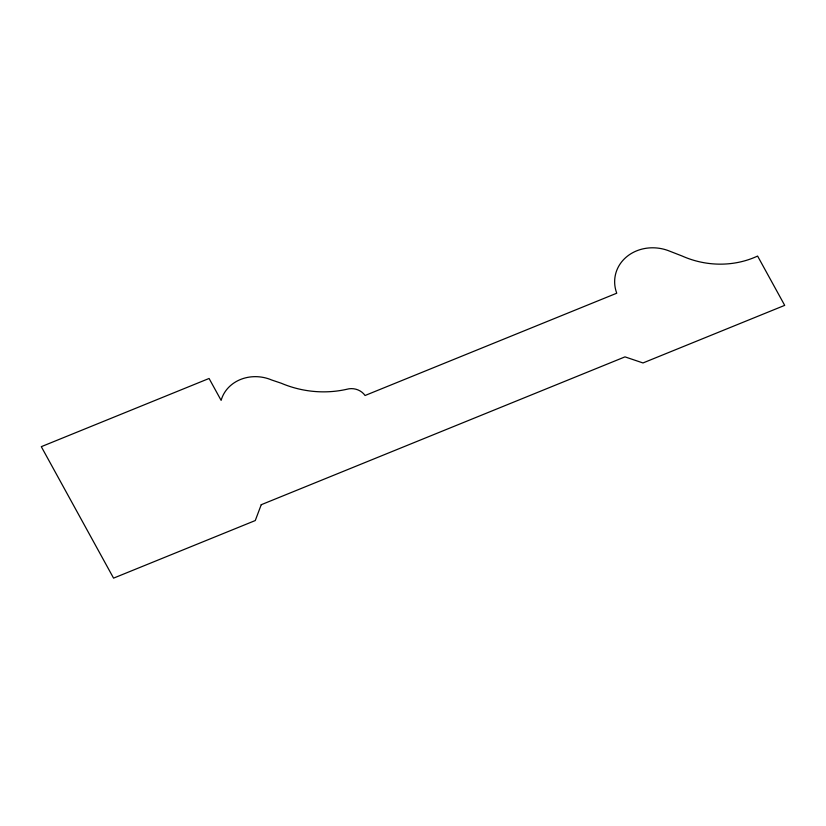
<?xml version="1.0" encoding="UTF-8"?>
<svg xmlns="http://www.w3.org/2000/svg" width="826" height="826" viewBox="0 0 826 826"><rect width="100%" height="100%" fill="white"/><g stroke="black" fill="none" stroke-linecap="round" stroke-linejoin="round"><path stroke-width="1.24" d="M261.233 504.717L255.275 520.545L113.565 578.138L41.3 446.67L209.081 378.473L221.131 400.383A37.139 32.885 11.4 0 1 271.682 380.001L281.284 383.243A96.415 85.357 11.4 0 0 346.817 389.273A15.384 13.629 11.4 0 1 365.061 395.499L616.743 293.209A40.02 35.435 11.4 0 1 627.326 256.236A40.02 35.435 11.4 0 1 669.865 251.238L682.266 256.07A83.457 73.896 11.4 0 0 757.597 256.06L784.7 305.362L642.989 362.955L624.983 356.873L261.233 504.717"/></g></svg>
